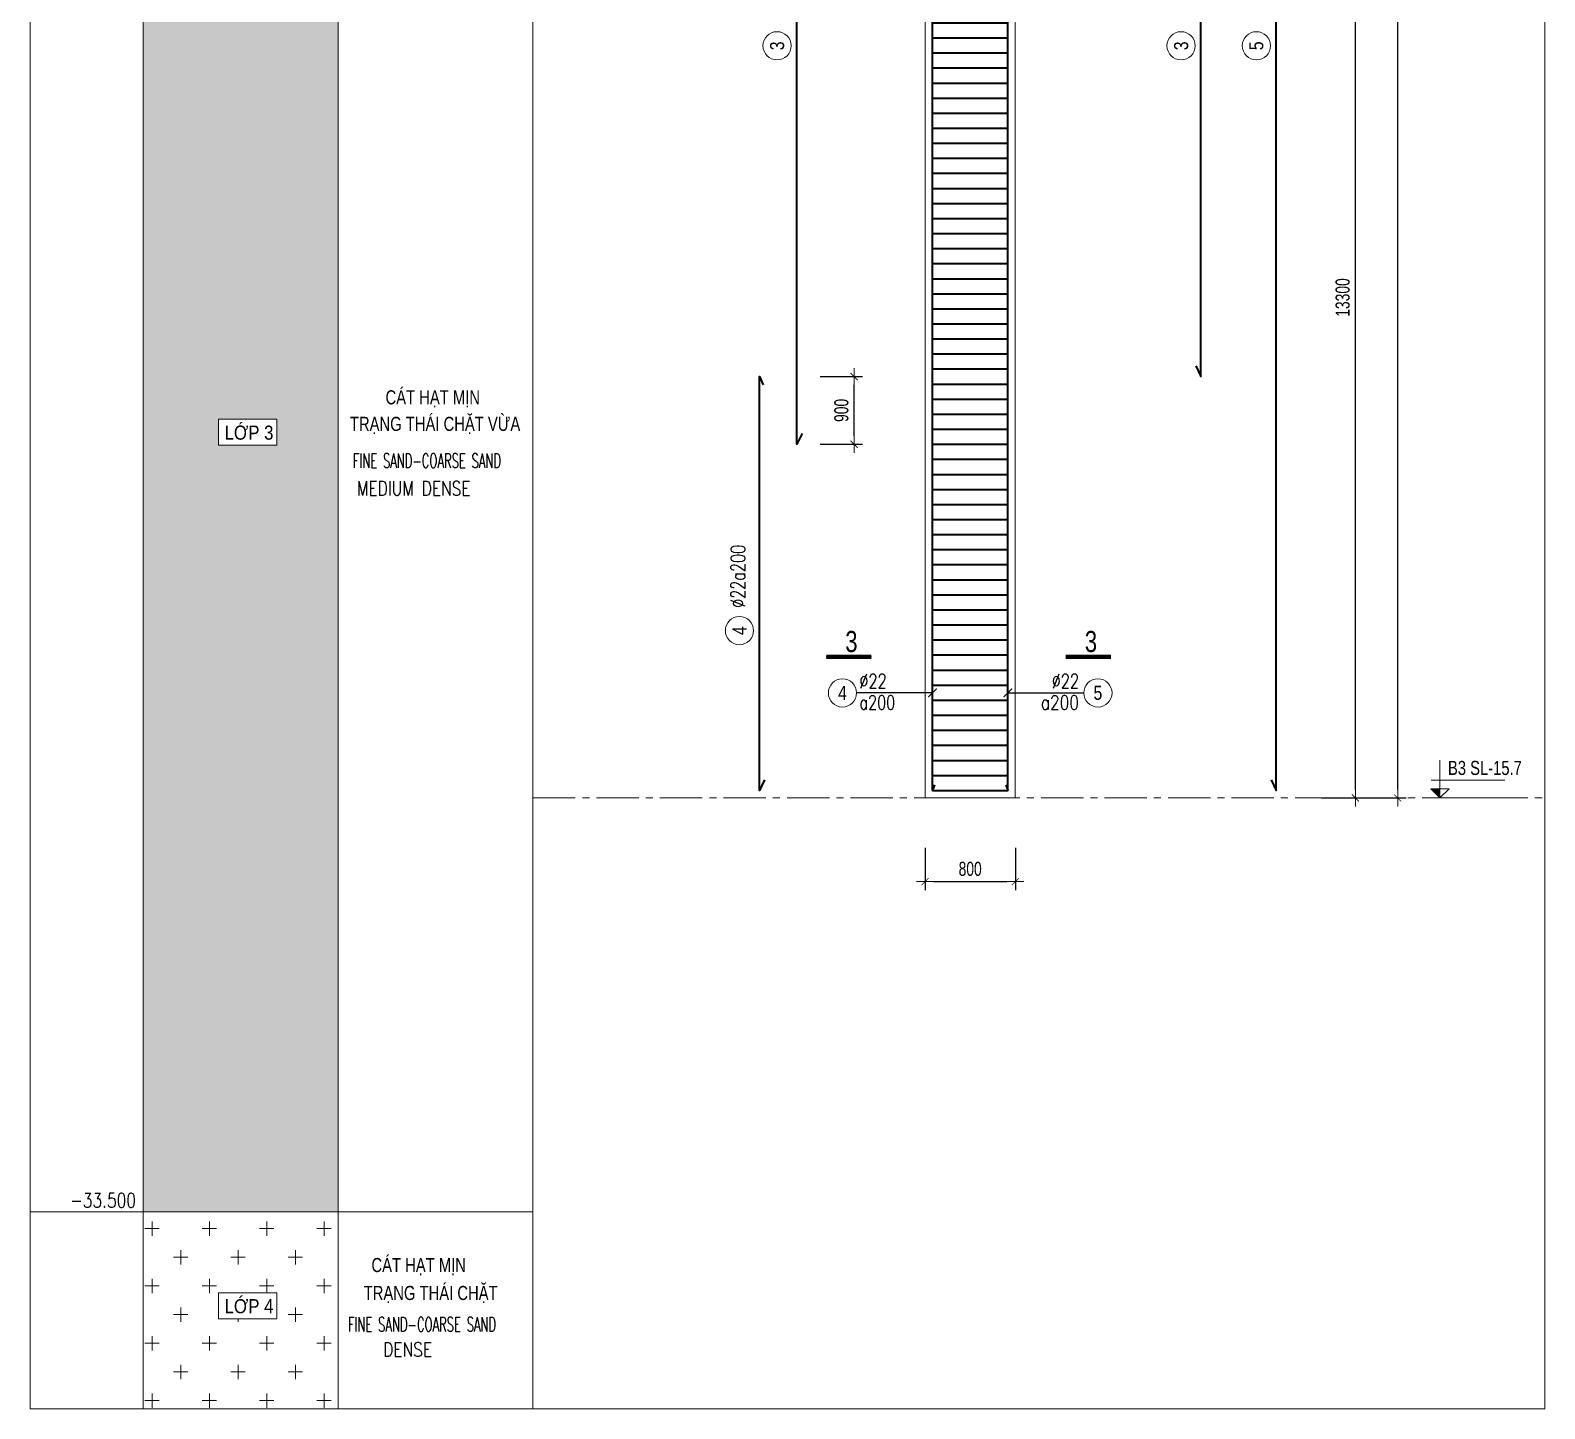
# Model space of a CAD drawing. Header units: millimetres. Extents: x -642477 to 1168880, y -27982 to 330379.
# Drawn here: x 926185 to 946306, y 63733 to 82049 of the extents above; entities that cross this region are included whole.
import ezdxf
from ezdxf.enums import TextEntityAlignment as Align

# ---------------------------------------------------------------- set-up
doc = ezdxf.new("R2010")
doc.units = ezdxf.units.MM
doc.linetypes.add('CENTER2', pattern=[1.125, 0.75, -0.125, 0.125, -0.125])
doc.layers.get('0').update_dxf_attribs({"lineweight": 20})
doc.layers.get('Defpoints').update_dxf_attribs({"color": 151, "lineweight": 9})
for name, color, linetype, lineweight in [('NDC_S_ANNO', 7, 'Continuous', 20), ('NDC_S_AXIS', 5, 'CENTER2', 13), ('NDC_S_CONTINUOUS', 3, 'Continuous', 20), ('NDC_S_DIM', 1, 'Continuous', 15), ('NDC_S_ENG TEXT', 2, 'Continuous', 20), ('NDC_S_ENG TITLE', 3, 'Continuous', 20), ('NDC_S_FOUNDATION NAME', 7, 'Continuous', 20), ('NDC_S_HATCH MATERIAL', 8, 'Continuous', 13), ('NDC_S_REBAR', 4, 'Continuous', 35), ('NDC_S_SYMBOL', 1, 'Continuous', 15), ('NDC_S_TEXT SYMBOL', 7, 'Continuous', 20), ('NDC_S_VN TEXT', 7, 'Continuous', 20), ('NDC_S_VN TITLE', 6, 'Continuous', 35), ('rev_20200806', 1, 'Continuous', 20)]:
    doc.layers.add(name, color=color, linetype=linetype, lineweight=lineweight)
doc.layers.get('rev_20200806').off()
doc.styles.add('ARIAL', font='arial.ttf', dxfattribs={"width": 0.8})
doc.styles.add('NDC_ANNO', font='', dxfattribs={"width": 0.8})
doc.styles.add('NDC_ARIAL', font='arial.ttf', dxfattribs={"width": 0.85})
doc.styles.add('NDC_DIM', font='', dxfattribs={"width": 0.75})
doc.styles.add('NDC_EN TXT', font='romans.shx', dxfattribs={"width": 0.8})
doc.styles.add('NDC_ROMANS', font='romans.shx', dxfattribs={"width": 0.8, "bigfont": 'vns.shx'})
doc.styles.get('NDC_ANNO').set_extended_font_data('Dotum')
doc.styles.get('NDC_DIM').set_extended_font_data('Dotum')
doc.dimstyles.new('NDC_dim_75', dxfattribs={"dimscale": 75, "dimtxt": 2.5, "dimasz": 1.5, "dimexe": 1.5, "dimexo": 2.5, "dimgap": 1, "dimtad": 1, "dimdec": 0, "dimzin": 0, "dimdsep": 46, "dimtxsty": 'NDC_DIM', "dimblk": 'DIMMARK', "dimcen": 0.09, "dimdle": 1.2, "dimclrd": 1, "dimclre": 1, "dimclrt": 3, "dimadec": 0, "dimazin": 0, "dimtfac": 1, "dimtdec": 0, "dimtix": 1, "dimtofl": 0, "dimtmove": 0, "dimatfit": 3, "dimfxl": 6, "dimfxlon": 1, "dimtolj": 1, "dimtzin": 0, "dimarcsym": 0})

# ---------------------------------------------------------------- blocks, each defined once
blk = doc.blocks.new('*U2152')
at = {"layer": 'NDC_S_REBAR', "ltscale": 80}
blk.add_line((-500, 0), (500, 0), dxfattribs=at)
blk = doc.blocks.new('*U2153')
at = {"layer": 'NDC_S_DIM', "color": 0, "linetype": 'ByBlock', "lineweight": -2, "transparency": 16777216}
for p in [(0, 26800), (0, 26600), (0, 26400), (0, 26200), (0, 26000), (0, 25800), (0, 25600), (0, 25400), (0, 25200), (0, 25000), (0, 24800), (0, 24600), (0, 24400), (0, 24200), (0, 24000), (0, 23800), (0, 23600), (0, 23400), (0, 23200), (0, 23000), (0, 22800), (0, 22600), (0, 22400), (0, 22200), (0, 22000), (0, 21800), (0, 21600), (0, 21400), (0, 21200), (0, 21000), (0, 20800), (0, 20600), (0, 20400), (0, 20200), (0, 20000), (0, 19800), (0, 19600), (0, 19400), (0, 19200), (0, 19000), (0, 18800), (0, 18600), (0, 18400), (0, 18200), (0, 18000), (0, 17800), (0, 17600), (0, 17400), (0, 17200), (0, 17000), (0, 16800), (0, 16600), (0, 16400), (0, 16200), (0, 16000), (0, 15800), (0, 15600), (0, 15400), (0, 15200), (0, 15000), (0, 14800), (0, 14600), (0, 14400), (0, 14200), (0, 14000), (0, 13800), (0, 13600), (0, 13400), (0, 13200), (0, 13000), (0, 12800), (0, 12600), (0, 12400), (0, 12200), (0, 12000), (0, 11800), (0, 11600), (0, 11400), (0, 11200), (0, 11000), (0, 10800), (0, 10600), (0, 10400), (0, 10200), (0, 10000), (0, 9800), (0, 9600), (0, 9400), (0, 9200), (0, 9000), (0, 8800), (0, 8600), (0, 8400), (0, 8200), (0, 8000), (0, 7800), (0, 7600), (0, 7400), (0, 7200), (0, 7000), (0, 6800), (0, 6600), (0, 6400), (0, 6200), (0, 6000), (0, 5800), (0, 5600), (0, 5400), (0, 5200), (0, 5000), (0, 4800), (0, 4600), (0, 4400), (0, 4200), (0, 4000), (0, 3800), (0, 3600), (0, 3400), (0, 3200), (0, 3000), (0, 2800), (0, 2600), (0, 2400), (0, 2200), (0, 2000), (0, 1800), (0, 1600), (0, 1400), (0, 1200), (0, 1000), (0, 800), (0, 600), (0, 400), (0, 200), (0, 0)]:
    blk.add_blockref('*U2152', p, dxfattribs=at)
blk = doc.blocks.new('DIMMARK')
at = {"layer": 'NDC_S_DIM', "color": 1}
blk.add_line((-1.5, 0), (1, 0), dxfattribs=at)
at = {"layer": 'NDC_S_DIM', "color": 2, "const_width": 0.1}
blk.add_lwpolyline([(-0.42, -0.42), (0.42, 0.42)], dxfattribs=at)
blk = doc.blocks.new('*D2163')
at = {"layer": 'Defpoints', "color": 0, "ltscale": 100, "transparency": 16777216}
for p in [(940385, 99848), (944353, 99848), (940385, 71848)]:
    blk.add_point(p, dxfattribs=at)
at = {"layer": 'NDC_S_DIM', "color": 1, "lineweight": -2, "ltscale": 100, "transparency": 16777216}
for p, q in [((943903, 99848), (944466, 99848)), ((944353, 71961), (944353, 99736)), ((943903, 71848), (944466, 71848))]:
    blk.add_line(p, q, dxfattribs=at)
at = {"layer": 'NDC_S_DIM', "color": 1, "lineweight": -2, "ltscale": 100, "transparency": 16777216, "xscale": 112.5, "yscale": 112.5, "zscale": 112.5}
for p, rotation in [((944353, 99848), 90), ((944353, 71848), 270)]:
    blk.add_blockref('DIMMARK', p, dxfattribs=dict(at, rotation=rotation))
at = {"layer": 'NDC_S_DIM', "color": 3, "ltscale": 100, "transparency": 16777216, "insert": (944185, 85848), "char_height": 187.5, "attachment_point": 5, "rotation": 90, "style": 'NDC_DIM'}
blk.add_mtext('\\A1;28000', dxfattribs=at)
blk = doc.blocks.new('*D2164')
at = {"layer": 'Defpoints', "color": 0, "ltscale": 100, "transparency": 16777216}
for p in [(940385, 85148), (943791, 85148), (940385, 71848)]:
    blk.add_point(p, dxfattribs=at)
at = {"layer": 'NDC_S_DIM', "color": 1, "lineweight": -2, "ltscale": 100, "transparency": 16777216}
for p, q in [((943341, 85148), (943903, 85148)), ((943791, 71961), (943791, 85036)), ((943341, 71848), (943903, 71848))]:
    blk.add_line(p, q, dxfattribs=at)
at = {"layer": 'NDC_S_DIM', "color": 1, "lineweight": -2, "ltscale": 100, "transparency": 16777216, "xscale": 112.5, "yscale": 112.5, "zscale": 112.5}
for p, rotation in [((943791, 85148), 90), ((943791, 71848), 270)]:
    blk.add_blockref('DIMMARK', p, dxfattribs=dict(at, rotation=rotation))
at = {"layer": 'NDC_S_DIM', "color": 3, "ltscale": 100, "transparency": 16777216, "insert": (943622, 78498), "char_height": 187.5, "attachment_point": 5, "rotation": 90, "style": 'NDC_DIM'}
blk.add_mtext('\\A1;13300', dxfattribs=at)
blk = doc.blocks.new('kata_block_CT')
at = {"layer": 'NDC_S_ANNO'}
blk.add_hatch(color=3, dxfattribs=at).paths.add_polyline_path([(0, 1.6), (-1.61, 1.6), (0, 0)])
at = {"layer": 'NDC_S_ANNO', "ltscale": 50}
h = blk.add_hatch(dxfattribs=at)
h.set_pattern_fill('ANSI31', color=256, scale=1.406, style=0)
h.paths.add_polyline_path([(0, 1.6), (0, 0), (1.61, 1.6)])
for p, q in [((-1.59, 3.14), (11.47, 3.14)), ((11.56, 0), (-1.64, 0))]:
    blk.add_line(p, q, dxfattribs=at)
for points in [[(0, 6.69), (0, 0)], [(0, 0), (-1.61, 1.6), (0, 1.6)], [(0, 0), (1.61, 1.6), (0, 1.6)]]:
    blk.add_lwpolyline(points, dxfattribs=at)
at = {"layer": 'NDC_S_ANNO', "color": 8, "ltscale": 50}
blk.add_lwpolyline([(0, 0), (-1.61, 1.6), (0, 1.6)], dxfattribs=at)
at = {"layer": 'NDC_S_TEXT SYMBOL', "color": 3, "style": 'NDC_ANNO', "width": 0.8}
blk.add_attdef('CT', (1.41, 4.07), '', height=2.5, dxfattribs=at)
blk = doc.blocks.new('*U367')
blk.add_circle((-2.5, 0), 2.5)
at = {"layer": 'NDC_S_VN TEXT', "color": 3, "style": 'NDC_EN TXT', "width": 0.75}
for tag, p in [('DK1', (0.5, 0.85)), ('KC1', (0.5, -2.97))]:
    blk.add_attdef(tag, p, '', height=2.5, dxfattribs=at)
at = {"layer": 'NDC_S_VN TEXT', "color": 7, "style": 'ARIAL', "width": 0.8}
blk.add_attdef('SH2', text='', height=2.5, dxfattribs=at).set_placement((-2.5, 0), align=Align.MIDDLE)
blk = doc.blocks.new('*D2169')
at = {"layer": 'Defpoints', "color": 0, "ltscale": 100, "transparency": 16777216}
for p in [(935872, 77448), (937131, 77448), (936372, 76548)]:
    blk.add_point(p, dxfattribs=at)
at = {"layer": 'NDC_S_DIM', "color": 1, "lineweight": -2, "ltscale": 100, "transparency": 16777216}
for p, q in [((936681, 77448), (937243, 77448)), ((937131, 76661), (937131, 77336)), ((936681, 76548), (937243, 76548))]:
    blk.add_line(p, q, dxfattribs=at)
at = {"layer": 'NDC_S_DIM', "color": 1, "lineweight": -2, "ltscale": 100, "transparency": 16777216, "xscale": 112.5, "yscale": 112.5, "zscale": 112.5}
for p, rotation in [((937131, 77448), 90), ((937131, 76548), 270)]:
    blk.add_blockref('DIMMARK', p, dxfattribs=dict(at, rotation=rotation))
at = {"layer": 'NDC_S_DIM', "color": 3, "ltscale": 100, "transparency": 16777216, "insert": (936962, 76998), "char_height": 187.5, "attachment_point": 5, "rotation": 90, "style": 'NDC_DIM'}
blk.add_mtext('\\A1;900', dxfattribs=at)
blk = doc.blocks.new('*U366')
blk.add_circle((2.5, 0), 2.5)
at = {"layer": 'NDC_S_VN TEXT', "color": 3, "style": 'NDC_EN TXT'}
for tag, width, p in [('DK2', 0.75, (-0.85, 0.85)), ('KC2', 0.8, (-0.85, -2.97))]:
    blk.add_attdef(tag, text='', height=2.5, dxfattribs=dict(at, width=width)).set_placement(p, align=Align.RIGHT)
at = {"layer": 'NDC_S_VN TEXT', "color": 7, "style": 'ARIAL', "width": 0.8}
blk.add_attdef('SH3', text='', height=2.5, dxfattribs=at).set_placement((2.5, 0), align=Align.MIDDLE)
blk = doc.blocks.new('*U191')
at = {"layer": 'NDC_S_ANNO', "color": 0, "linetype": 'ByBlock', "lineweight": -2}
blk.add_line((-4.36, 0), (1, 0), dxfattribs=at)
at = {"layer": 'NDC_S_ANNO', "ltscale": 0.005, "const_width": 0.5}
blk.add_lwpolyline([(1, 0), (-4.36, 0)], dxfattribs=at)
at = {"layer": 'NDC_S_TEXT SYMBOL', "linetype": 'ByBlock', "lineweight": -2, "style": 'NDC_ANNO', "width": 0.8}
blk.add_attdef('DETAIL', text='', height=2.5, dxfattribs=at).set_placement((-0.64, 1.82), align=Align.MIDDLE_RIGHT)
blk = doc.blocks.new('*D2159')
at = {"layer": 'Defpoints', "color": 0, "ltscale": 100, "transparency": 16777216}
for p in [(938073, 71848), (939273, 71848), (939273, 70736)]:
    blk.add_point(p, dxfattribs=at)
at = {"layer": 'NDC_S_DIM', "color": 1, "lineweight": -2, "ltscale": 100, "transparency": 16777216}
for p, q in [((938073, 71186), (938073, 70623)), ((939273, 71186), (939273, 70623)), ((938185, 70736), (939160, 70736))]:
    blk.add_line(p, q, dxfattribs=at)
at = {"layer": 'NDC_S_DIM', "color": 1, "lineweight": -2, "ltscale": 100, "transparency": 16777216, "xscale": 112.5, "yscale": 112.5, "zscale": 112.5, "rotation": 180}
blk.add_blockref('DIMMARK', (938073, 70736), dxfattribs=at)
at = {"layer": 'NDC_S_DIM', "color": 1, "lineweight": -2, "ltscale": 100, "transparency": 16777216, "xscale": 112.5, "yscale": 112.5, "zscale": 112.5}
blk.add_blockref('DIMMARK', (939273, 70736), dxfattribs=at)
at = {"layer": 'NDC_S_DIM', "color": 3, "ltscale": 100, "transparency": 16777216, "insert": (938673, 70905), "char_height": 187.5, "attachment_point": 5, "style": 'NDC_DIM'}
blk.add_mtext('\\A1;800', dxfattribs=at)
blk = doc.blocks.new('HK6')
at = {"layer": 'NDC_S_HATCH MATERIAL', "ltscale": 100}
h = blk.add_hatch(dxfattribs=at)
h.set_pattern_fill('ANSI37', color=256, scale=150, angle=90)
h.set_pattern_definition([(135, (178280.06, 324378.03), (-336.7596, -336.7596), []), (225, (178280.06, 324378.03), (336.7596, -336.7596), [])])
h.paths.add_polyline_path([(4089, -4063), (1500, -4063), (1500, -5763), (4089, -5763)])
h.paths.add_polyline_path([(2499, -5075), (2499, -4728), (3277, -4728), (3277, -5075)], flags=16)
h = blk.add_hatch(dxfattribs=at)
h.set_pattern_fill('ANSI31', color=256, scale=100)
h.set_pattern_definition([(45, (58959.74, -109397.54), (-224.5064, 224.5064), [])])
h.paths.add_polyline_path([(4089, -5763), (1500, -5763), (1500, -8063), (4089, -8063)])
h.paths.add_polyline_path([(2499, -7064), (2499, -6717), (3277, -6717), (3277, -7064)], flags=16)
h = blk.add_hatch(dxfattribs=at)
h.set_pattern_fill('AR-HBONE', color=256, scale=4)
h.set_pattern_definition([(45, (178280.06, 325898.7), (6e-14, 574.7364), [1219.2, -406.4]), (135, (178567.43, 326186.06), (6e-14, 574.7364), [1219.2, -406.4])])
h.paths.add_polyline_path([(4089, -8063), (1500, -8063), (1500, -11063), (4089, -11063)])
h.paths.add_polyline_path([(2474, -9664), (2474, -9317), (3334, -9317), (3334, -9664)], flags=16)
h = blk.add_hatch(dxfattribs=at)
h.set_pattern_fill('ANSI31', color=256, scale=100, angle=45)
h.set_pattern_definition([(90, (-230823.06, -37694.06), (-317.5, 0), [])])
h.paths.add_polyline_path([(4089, -11063), (1500, -11063), (1500, -12763), (4089, -12763)])
h.paths.add_polyline_path([(2474, -12135), (2474, -11789), (3334, -11789), (3334, -12135)], flags=16)
h = blk.add_hatch(dxfattribs=at)
h.set_pattern_fill('STARS', color=256, scale=30)
h.set_pattern_definition([(0, (-230823.06, -37694.06), (0, 164.97784), [95.25, -95.25]), (60, (-230823.06, -37694.06), (-142.875, 82.48892), [95.25, -95.25]), (120, (-230775.43, -37611.57), (-142.875, -82.48892), [95.25, -95.25])])
h.paths.add_polyline_path([(4089, -12763), (1500, -12763), (1500, -17563), (4089, -17563)])
h.paths.add_polyline_path([(2474, -15351), (2474, -15005), (3334, -15005), (3334, -15351)], flags=16)
h = blk.add_hatch(dxfattribs=at)
h.set_pattern_fill('AR-CONC', color=256, scale=4)
h.set_pattern_definition([(50, (178280.06, 319441.36), (728.7387, -63.7563), [76.2, -838.2]), (355, (178280.1, 319441.36), (-140.9737, 764.2274), [60.96, -670.5623]), (100.45144, (178340.8, 319436.05), (587.765, 700.471), [64.76, -712.361]), (46.1842, (178280.1, 319644.6), (1084.3162, -168.1693), [114.3, -1257.3]), (96.63556, (178370.4, 319630.5), (949.6165, 989.7045), [97.14, -1068.5424]), (351.18415, (178280.1, 319644.6), (949.6165, 989.7045), [91.44, -1005.839]), (21, (178381.66, 319593.76), (606.4576, -409.0608), [76.2, -838.2]), (326, (178381.7, 319593.76), (247.2081, 736.7519), [60.96, -670.56]), (71.45144, (178432.2, 319559.7), (853.6657, 327.6911), [64.76, -712.3598]), (37.5, (178280.06, 319441.36), (12.35441, 338.22016), [0, -662.432, 0, -680.72, 0, -673.1]), (7.5, (178280.06, 319441.36), (267.27865, 400.7223), [0, -388.112, 0, -647.192, 0, -256.54]), (327.5, (178053.5, 319441.36), (542.36238, -22.91498), [0, -254, 0, -792.48, 0, -1051.56]), (317.5, (177951.9, 319441.36), (592.5167, 101.70596), [0, -330.2, 0, -526.288, 0, -746.76])])
h.paths.add_polyline_path([(4089, -17563), (1500, -17563), (1500, -37563), (4089, -37563)])
h.paths.add_polyline_path([(3277, -27031), (3277, -27377), (2499, -27377), (2499, -27031)], flags=16)
h = blk.add_hatch(dxfattribs=at)
h.set_pattern_fill('CROSS', color=256, scale=60)
h.set_pattern_definition([(0, (178280.06, 323300.56), (381, 381), [190.5, -571.5]), (90, (178375.3, 323205.3), (-381, 381), [190.5, -571.5])])
h.paths.add_polyline_path([(4089, -37563), (1500, -37563), (1500, -40178), (4089, -40178)])
h.paths.add_polyline_path([(2499, -38985), (2499, -38639), (3277, -38639), (3277, -38985)], flags=16)
at = {"layer": 'NDC_S_CONTINUOUS'}
for p, q in [((0, -40178), (0, 0)), ((1500, -40178), (1500, 0)), ((6679, -40178), (6679, 0)), ((6679, -4063), (0, -4063)), ((4089, -40178), (4089, -4063)), ((6679, -5763), (0, -5763)), ((1500, -5763), (300, -5763)), ((1500, -8063), (0, -8063)), ((6679, -8063), (1500, -8063)), ((6679, -8063), (1500, -8063)), ((1500, -11063), (0, -11063)), ((6679, -11063), (1500, -11063)), ((6679, -11063), (1500, -11063)), ((1500, -12763), (0, -12763)), ((6679, -12763), (1500, -12763)), ((6679, -12763), (1500, -12763)), ((1500, -17563), (0, -17563)), ((6679, -17563), (1500, -17563)), ((6679, -17563), (1500, -17563)), ((1500, -37563), (0, -37563)), ((6679, -37563), (1500, -37563)), ((6679, -40178), (0, -40178))]:
    blk.add_line(p, q, dxfattribs=at)
for points in [[(0, 0), (6679, 0)], [(6679, -2914), (0, -2914)]]:
    blk.add_lwpolyline(points, dxfattribs=at)
at = {"layer": 'NDC_S_DIM'}
for points in [[(2499, -4728), (3277, -4728), (3277, -5075), (2499, -5075)], [(2499, -6717), (3277, -6717), (3277, -7064), (2499, -7064)], [(2474, -9317), (3334, -9317), (3334, -9664), (2474, -9664)], [(2474, -11789), (3334, -11789), (3334, -12135), (2474, -12135)], [(2474, -15005), (3334, -15005), (3334, -15351), (2474, -15351)], [(2499, -27031), (3277, -27031), (3277, -27377), (2499, -27377)], [(2499, -38639), (3277, -38639), (3277, -38985), (2499, -38985)]]:
    blk.add_lwpolyline(points, close=True, dxfattribs=at)
at = {"layer": 'NDC_S_ENG TEXT', "style": 'NDC_ROMANS', "width": 0.8}
for s, p in [('-1.700', (1404, -5609)), ('-4.000', (1404, -7909)), ('-7.000', (1404, -10909)), ('-8.700', (1404, -12609)), ('-13.500', (1404, -17409)), ('-33.500', (1404, -37409))]:
    blk.add_text(s, height=187.5, dxfattribs=at).set_placement(p, align=Align.MIDDLE_RIGHT)
at = {"layer": 'NDC_S_ENG TITLE', "style": 'NDC_EN TXT', "width": 0.6}
for s, p in [('BORED HOLE HK-6', (3999, -1547)), ('DEPTH', (751, -2176))]:
    blk.add_text(s, height=300, dxfattribs=at).set_placement(p, align=Align.MIDDLE)
at = {"layer": 'NDC_S_FOUNDATION NAME', "style": 'NDC_ARIAL', "width": 0.7}
blk.add_text('CỐT MẶT ĐẤT TỰ NHIÊN ~ EL+6.86', height=187.5, dxfattribs=at).set_placement((1655, -3422))
at = {"layer": 'NDC_S_VN TEXT', "style": 'NDC_EN TXT', "width": 0.8}
blk.add_text('NATURAL GROUND LEVEL ~ EL+6.86', height=187.5, dxfattribs=at).set_placement((1655, -3765))
at = {"layer": 'NDC_S_VN TEXT'}
for s, style, width, p in [('ĐẤT SAN LẤP', 'NDC_ARIAL', 0.8, (4586, -4749)), ('MADE GROUND', 'NDC_EN TXT', 0.8, (4467, -5088)), ('SÉT', 'NDC_ARIAL', 0.75, (5190, -6368)), ('TRẠNG THÁI NỬA CỨNG', 'NDC_ARIAL', 0.75, (4244, -6715)), ('CLAY', 'NDC_EN TXT', 0.8, (5060, -7103)), ('FIRM TO STIFF', 'NDC_EN TXT', 0.8, (4594, -7421)), ('SÉT, SÉT PHA', 'NDC_ARIAL', 0.75, (4623, -8968)), ('TRẠNG THÁI DẺO CỨNG', 'NDC_ARIAL', 0.75, (4300, -9315)), ('CLAY-SANDY CLAY', 'NDC_EN TXT', 0.8, (4348, -9703)), ('STIFF', 'NDC_EN TXT', 0.8, (5087, -10020)), ('SÉT, SÉT PHA', 'NDC_ARIAL', 0.75, (4623, -11439)), ('TRẠNG THÁI DẺO CỨNG', 'NDC_ARIAL', 0.75, (4300, -11787)), ('CLAY-SANDY CLAY', 'NDC_EN TXT', 0.8, (4348, -12175)), ('STIFF', 'NDC_EN TXT', 0.8, (5087, -12492)), ('CÁT THÔ VỪA LẪN SỎI SẠN', 'NDC_ARIAL', 0.7, (4150, -14655)), ('TRẠNG THÁI CHẶT VỪA', 'NDC_ARIAL', 0.75, (4227, -15002)), ('COARSE SAND', 'NDC_EN TXT', 0.8, (4528, -15391)), ('MIX GRAVELS', 'NDC_EN TXT', 0.8, (4528, -15737)), ('MEDIUM DENSE', 'NDC_EN TXT', 0.8, (4488, -16111)), ('CÁT HẠT MỊN', 'NDC_ARIAL', 0.75, (4720, -26739)), ('TRẠNG THÁI CHẶT VỪA', 'NDC_ARIAL', 0.75, (4247, -27092)), ('FINE SAND-COARSE SAND', 'NDC_EN TXT', 0.6, (4286, -27581)), ('MEDIUM DENSE', 'NDC_EN TXT', 0.8, (4338, -27949)), ('CÁT HẠT MỊN', 'NDC_ARIAL', 0.75, (4533, -38269)), ('TRẠNG THÁI CHẶT ', 'NDC_ARIAL', 0.75, (4430, -38640)), ('FINE SAND-COARSE SAND', 'NDC_EN TXT', 0.6, (4221, -39057)), ('DENSE', 'NDC_EN TXT', 0.8, (4688, -39391))]:
    blk.add_text(s, height=187.5, dxfattribs=dict(at, style=style, width=width)).set_placement(p, align=Align.MIDDLE_LEFT)
at = {"layer": 'NDC_S_VN TITLE', "style": 'NDC_ARIAL'}
for s, height, width, p in [('CHIỀU', 300, 0.85, (756, -904)), ('HỐ KHOAN ĐỊA CHẤT HK-6', 300, 0.85, (4031, -927)), ('SÂU', 300, 0.85, (756, -1505)), ('LỚP 1', 187.5, 0.85, (2906, -4882)), ('LỚP 2', 187.5, 0.75, (2906, -6871)), ('LỚP 2A', 187.5, 0.85, (2914, -9471)), ('LỚP 2B', 187.5, 0.85, (2914, -11943)), ('LỚP 3B', 187.5, 0.85, (2914, -15159)), ('LỚP 3', 187.5, 0.85, (2906, -27185)), ('LỚP 4', 187.5, 0.85, (2906, -38793))]:
    blk.add_text(s, height=height, dxfattribs=dict(at, width=width)).set_placement(p, align=Align.MIDDLE)

msp = doc.modelspace()

# ---------------------------------------------------------------- linework, layer by layer
at = {"layer": 'NDC_S_AXIS', "ltscale": 750}
msp.add_line((932864.3, 71848.1), (946306.4, 71848.1), dxfattribs=at)
at = {"layer": 'NDC_S_CONTINUOUS', "ltscale": 100}
for p in [(946306.4, 103910.8), (932864.3, 63732.8)]:
    msp.add_line(p, (946306.4, 63732.8), dxfattribs=at)
msp.add_lwpolyline([(939272.9, 84148.1), (939272.9, 71848.1), (938072.9, 71848.1), (938072.9, 99848.1), (939272.9, 99848.1), (939272.9, 94948.1)], dxfattribs=at)
at = {"layer": 'NDC_S_DIM'}
for centre in [(936107.7, 81842.5), (941475.5, 81842.5), (942475.5, 81842.5), (935607.7, 74071.6)]:
    msp.add_circle(centre, 187.5, dxfattribs=at)
at = {"layer": 'NDC_S_REBAR', "ltscale": 80}
for points in [[(938197.9, 72023.1), (938172.9, 71948.1), (938172.9, 99748.1), (938197.9, 99673.1)], [(939147.9, 72023.1), (939172.9, 71948.1), (939172.9, 99748.1), (939147.9, 99673.1)], [(936440.4, 76689), (936371.8, 76548.1), (936371.8, 89148.1), (936422.6, 89038.1)], [(941671, 77589), (941739.6, 77448.1), (941739.6, 89148.1), (941688.9, 89038.1)], [(942671, 72089), (942739.6, 71948.1), (942739.6, 83648.1), (942688.9, 83538.1)], [(935940.4, 72089), (935871.8, 71948.1), (935871.8, 77448.1), (935922.6, 77338.1)]]:
    msp.add_lwpolyline(points, dxfattribs=at)

# ---------------------------------------------------------------- block references
at = {"layer": 'NDC_S_DIM', "xscale": -1, "rotation": 180}
msp.add_blockref('*U2153', (938672.9, 98748.1), dxfattribs=at)
at = {"layer": 'NDC_S_DIM', "ltscale": 80, "xscale": 75, "yscale": 75, "zscale": 75}
for name, p, values in [('*U367', (937163.5, 73244.3), {'SH2': '4', 'DK1': '%%c22', 'KC1': 'a200'}), ('*U366', (940182.3, 73244.3), {'SH3': '5', 'DK2': '%%c22', 'KC2': 'a200'})]:
    msp.add_blockref(name, p, dxfattribs=at).add_auto_attribs(values)
at = {"layer": 'NDC_S_SYMBOL', "xscale": 112, "yscale": 112, "zscale": 112}
for p in [(937248.3, 73723.4), (940431, 73723.4)]:
    msp.add_blockref('*U191', p, dxfattribs=at).add_auto_attribs({'DETAIL': '3'})
at = {"layer": 'NDC_S_VN TEXT', "xscale": 75, "yscale": 75, "zscale": 75}
msp.add_blockref('kata_block_CT', (944915, 71848.1), dxfattribs=at).add_auto_attribs({'CT': 'B3 SL-15.7'})
at = {"layer": 'rev_20200806'}
msp.add_blockref('HK6', (926185.4, 103910.8), dxfattribs=at)

# ---------------------------------------------------------------- texts
at = {"layer": 'NDC_S_VN TEXT', "color": 7, "style": 'ARIAL', "width": 0.8}
for s, p in [('3', (936107.7, 81842.5)), ('3', (941475.5, 81842.5)), ('5', (942475.5, 81842.5)), ('4', (935607.7, 74071.6))]:
    msp.add_text(s, height=187.5, rotation=90, dxfattribs=at).set_placement(p, align=Align.MIDDLE)
at = {"layer": 'NDC_S_VN TEXT', "color": 3, "style": 'NDC_EN TXT', "width": 0.75}
msp.add_text('%%C22a200', height=187.5, rotation=90, dxfattribs=at).set_placement((935682.1, 74374))

# ---------------------------------------------------------------- dimensions: what is measured, and where the dimension line sits
at = {"layer": 'NDC_S_DIM', "ltscale": 100}
for base, p1, p2, picture, middle in [((944353.4, 99848.1), (940385.4, 71848.1), (940385.4, 99848.1), '*D2163', (944184.5, 85848.1)), ((943790.9, 85148.1), (940385.4, 71848.1), (940385.4, 85148.1), '*D2164', (943622, 78498.1)), ((937130.6, 77448.1), (936371.8, 76548.1), (935871.8, 77448.1), '*D2169', (936961.8, 76998.1))]:
    dim = msp.add_linear_dim(base=base, p1=p1, p2=p2, angle=90, dimstyle='NDC_dim_75', dxfattribs=at)
    dim.commit()
    dim.dimension.update_dxf_attribs({"geometry": picture, "text_midpoint": middle})
dim = msp.add_linear_dim(base=(939272.9, 70735.7), p1=(938072.9, 71848.1), p2=(939272.9, 71848.1), dimstyle='NDC_dim_75', override={"dimlfac": 0.666667}, dxfattribs=at)
dim.commit()
dim.dimension.update_dxf_attribs({"geometry": '*D2159', "text_midpoint": (938672.9, 70904.5)})

# ---------------------------------------------------------------- leaders
at = {"layer": 'NDC_S_DIM', "ltscale": 80}
for points in [[(938172.9, 73244.3), (937163.5, 73244.3)], [(939172.9, 73244.3), (940182.3, 73244.3)]]:
    msp.add_leader(points, dimstyle='NDC_dim_75', override={"dimldrblk": 'ArchTick'}, dxfattribs=at)

doc.saveas('drawing.dxf')
